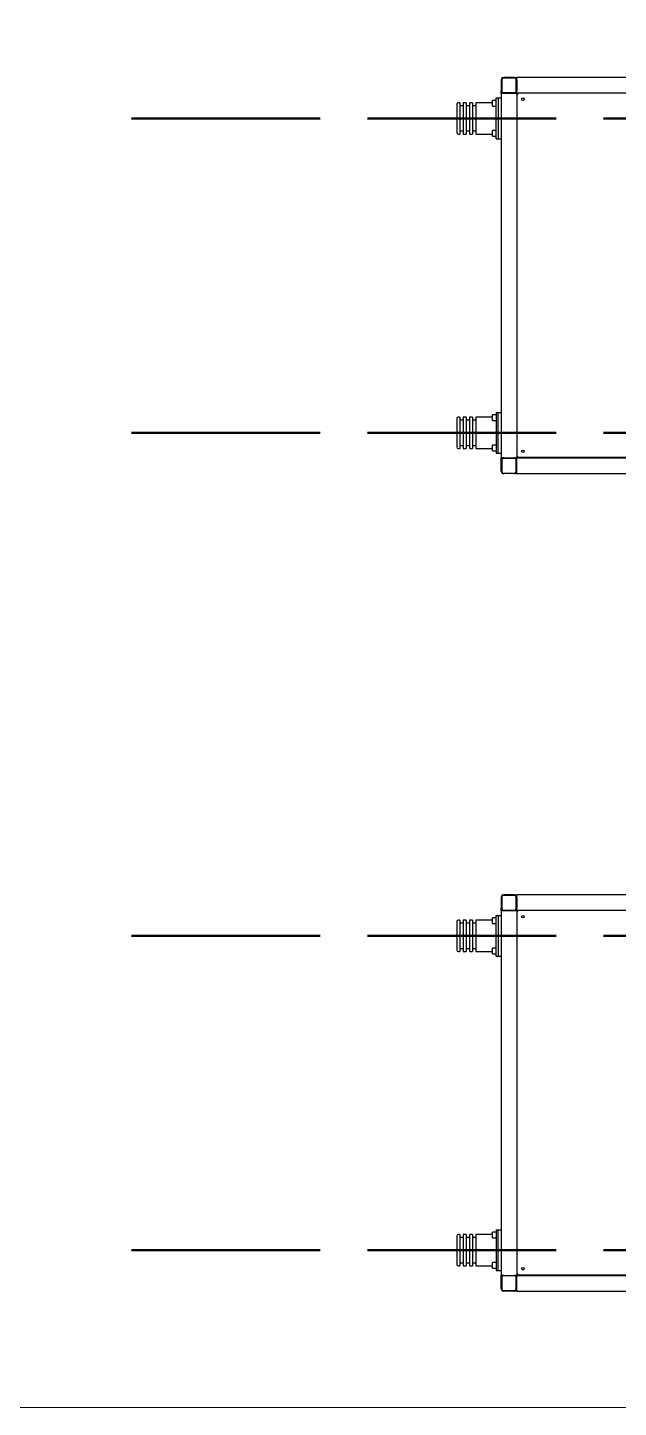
# Model space of a CAD drawing. Header units: millimetres. Extents: x 163705 to 1616509, y 81827 to 302547.
# Drawn here: x 571499 to 573377, y 143060 to 147448 of the extents above; entities that cross this region are included whole.
import ezdxf

# ---------------------------------------------------------------- set-up
doc = ezdxf.new("R2010")
doc.units = ezdxf.units.MM
doc.header["$LTSCALE"] = 10
doc.linetypes.add('ACAD_ISO02W100', pattern=[15, 12, -3])
doc.linetypes.add('CENTER2', pattern=[28.575, 19.05, -3.175, 3.175, -3.175])
for name, color, linetype, lineweight in [('1-中心线', 1, 'CENTER2', 0), ('1-护栏', 4, 'Continuous', 18), ('1-设备轮廓', 2, 'Continuous', 18)]:
    doc.layers.add(name, color=color, linetype=linetype, lineweight=lineweight)
doc.layers.add('1-隐线', color=8, linetype='Continuous')

# ---------------------------------------------------------------- blocks, each defined once
blk = doc.blocks.new('G$C3B61D3F5')
for p, q in [((211, 1325), (211.6, 1325)), ((211, 1322), (211, 1288)), ((216, 1328), (213, 1325)), ((213, 1325), (213, 1285)), ((214, 1328.2), (214, 1330)), ((214, 1330), (219, 1330)), ((256, 1328), (216, 1328)), ((253, 1330), (219, 1330)), ((253, 1330), (261, 1330)), ((259, 1325), (256, 1328)), ((259, 1285), (259, 1325)), ((260.4, 1325), (261, 1325)), ((921, 1330), (261, 1330)), ((261, 1322), (261, 1330)), ((261, 1322), (261, 1288)), ((211, 1280), (211, 1288)), ((211, 1280), (211, 120)), ((211, 1280), (219, 1280)), ((213, 1285), (216, 1282)), ((216, 1282), (256, 1282)), ((219, 1280), (253, 1280)), ((253, 1280), (261, 1280)), ((256, 1282), (259, 1285)), ((261, 1280), (261, 1288)), ((263.2, 1280), (261, 1280)), ((261, 1280), (261, 1277.8)), ((261, 1277.8), (261, 124.2)), ((261, 1277.8), (262.5, 1277.8)), ((263.2, 1280), (263.2, 1278.5)), ((906.8, 1280), (263.2, 1280)), ((70, 1245), (70, 1200)), ((80, 1250), (75, 1250)), ((80, 1250), (80, 1200)), ((90, 1240), (80, 1240)), ((100, 1250), (90, 1250)), ((90, 1250), (90, 1200)), ((100, 1250), (100, 1200)), ((110, 1240), (100, 1240)), ((120, 1250), (110, 1250)), ((110, 1250), (110, 1200)), ((120, 1250), (120, 1200)), ((130, 1240), (120, 1240)), ((183, 1250), (130, 1250)), ((130, 1250), (130, 1200)), ((183, 1245.5), (183, 1256.9)), ((183, 1239.1), (183, 1245.5)), ((195, 1257), (183.1, 1257)), ((183.1, 1239), (195, 1239)), ((195, 1135), (195, 1265)), ((195, 1265), (201, 1265)), ((201, 1265), (201, 1135)), ((201, 1265), (211, 1265)), ((70, 1200), (70, 1155)), ((80, 1200), (80, 1150)), ((90, 1200), (90, 1150)), ((100, 1200), (100, 1150)), ((110, 1200), (110, 1150)), ((120, 1200), (120, 1150)), ((130, 1200), (130, 1150)), ((75, 1150), (80, 1150)), ((80, 1160), (90, 1160)), ((90, 1150), (100, 1150)), ((100, 1160), (110, 1160)), ((110, 1150), (120, 1150)), ((120, 1160), (130, 1160)), ((130, 1150), (183, 1150)), ((183, 1150.9), (183, 1160.9)), ((183, 1143.1), (183, 1150.9)), ((195, 1161), (183.1, 1161)), ((183.1, 1143), (195, 1143)), ((195, 1135), (201, 1135)), ((201, 1135), (211, 1135)), ((195, 265), (195, 135)), ((195, 265), (201, 265)), ((201, 265), (211, 265)), ((201, 135), (201, 265)), ((70, 245), (70, 155)), ((80, 250), (75, 250)), ((80, 250), (80, 150)), ((90, 240), (80, 240)), ((100, 250), (90, 250)), ((90, 250), (90, 150)), ((100, 250), (100, 150)), ((110, 240), (100, 240)), ((120, 250), (110, 250)), ((110, 250), (110, 150)), ((120, 250), (120, 150)), ((130, 240), (120, 240)), ((183, 250), (130, 250)), ((130, 250), (130, 150)), ((183, 239.1), (183, 256.9)), ((195, 257), (183.1, 257)), ((183.1, 239), (195, 239)), ((75, 150), (80, 150)), ((80, 160), (90, 160)), ((90, 150), (100, 150)), ((100, 160), (110, 160)), ((110, 150), (120, 150)), ((120, 160), (130, 160)), ((130, 150), (183, 150)), ((183, 143.1), (183, 160.9)), ((195, 161), (183.1, 161)), ((183.1, 143), (195, 143)), ((195, 135), (201, 135)), ((201, 135), (211, 135)), ((211, 112), (211, 120)), ((219, 120), (211, 120)), ((211, 78), (211, 112)), ((216, 118), (213, 115)), ((213, 115), (213, 75)), ((256, 118), (216, 118)), ((219, 120), (253, 120)), ((261, 120), (253, 120)), ((259, 115), (256, 118)), ((259, 75), (259, 115)), ((261, 124.2), (262.5, 124.2)), ((261, 124.2), (261, 120)), ((261, 120), (921, 120)), ((261, 112), (261, 120)), ((261, 78), (261, 112)), ((263.2, 122), (263.2, 123.5)), ((263.2, 122), (629, 122)), ((291, 120), (291, 122)), ((211.6, 75), (211, 75)), ((213, 75), (216, 72)), ((214, 71.8), (214, 70)), ((219, 70), (214, 70)), ((216, 72), (256, 72)), ((253, 70), (219, 70)), ((261, 70), (253, 70)), ((256, 72), (259, 75)), ((261, 75), (260.4, 75)), ((261, 70), (261, 78)), ((261, 70), (921, 70))]:
    blk.add_line(p, q)
for centre in [(280, 1261), (280, 141)]:
    blk.add_circle(centre, 4)
for centre, radius, start, end in [((219, 1322), 8, 90, 180), ((253, 1322), 8, 0, 90), ((219, 1288), 8, 180, 270), ((253, 1288), 8, 270, 0), ((75, 1245), 5, 90, 180), ((183.1, 1256.9), 0.1, 90, 180), ((183.1, 1239.1), 0.1, 180, 270), ((75, 1155), 5, 180, 270), ((183.1, 1160.9), 0.1, 90, 180), ((183.1, 1143.1), 0.1, 180, 270), ((75, 245), 5, 90, 180), ((183.1, 256.9), 0.1, 90, 180), ((183.1, 239.1), 0.1, 180, 270), ((75, 155), 5, 180, 270), ((183.1, 160.9), 0.1, 90, 180), ((183.1, 143.1), 0.1, 180, 270), ((219, 112), 8, 90, 180), ((253, 112), 8, 0, 90), ((219, 78), 8, 180, 270), ((253, 78), 8, 270, 0)]:
    blk.add_arc(centre, radius, start, end)
for points in [[(261, 1277.8), (261, 1277.8), (261.1, 1277.7), (261.7, 1277.6), (262.5, 1277.6), (263.2, 1277.5), (263.5, 1277.5)], [(262.5, 1277.8), (262.5, 1277.8), (262.5, 1277.7), (262.8, 1277.6), (263.1, 1277.6), (263.4, 1277.5), (263.5, 1277.5)], [(263.5, 1277.5), (263.5, 1277.8), (263.4, 1278.5), (263.4, 1279.3), (263.3, 1279.9), (263.2, 1280), (263.2, 1280)], [(263.5, 1277.5), (263.5, 1277.6), (263.4, 1277.9), (263.4, 1278.2), (263.3, 1278.5), (263.2, 1278.5), (263.2, 1278.5)], [(263.5, 124.5), (263.2, 124.5), (262.5, 124.4), (261.7, 124.4), (261.1, 124.3), (261, 124.2), (261, 124.2)], [(263.5, 124.5), (263.4, 124.5), (263.1, 124.4), (262.8, 124.4), (262.5, 124.3), (262.5, 124.2), (262.5, 124.2)], [(263.2, 122), (263.2, 122), (263.3, 122.1), (263.4, 122.7), (263.4, 123.5), (263.5, 124.2), (263.5, 124.5)], [(263.2, 123.5), (263.2, 123.5), (263.3, 123.5), (263.4, 123.8), (263.4, 124.1), (263.5, 124.4), (263.5, 124.5)]]:
    blk.add_open_spline(points, degree=3)
at = {"layer": '1-中心线'}
for p, q in [((265, 1200), (0, 1200)), ((265, 200), (0, 200))]:
    blk.add_line(p, q, dxfattribs=at)

msp = doc.modelspace()

# ---------------------------------------------------------------- linework, layer by layer
at = {"layer": '1-中心线'}
msp.add_line((553688.441, 143059.632), (632314.867, 143059.632), dxfattribs=at)
at = {"layer": '1-护栏'}
msp.add_lwpolyline([(570504.592, 143059.632), (587768.407, 143059.632), (587768.407, 150259.632), (570504.592, 150259.632)], close=True, dxfattribs=at)
at = {"layer": '1-设备轮廓', "color": 5, "linetype": 'ACAD_ISO02W100', "lineweight": 50, "ltscale": 5}
for p, q in [((587429.603, 147159.62), (571829.602, 147159.62)), ((587429.603, 146159.632), (571829.602, 146159.632)), ((587429.603, 144559.62), (571829.602, 144559.62)), ((587429.603, 143559.632), (571829.602, 143559.632))]:
    msp.add_line(p, q, dxfattribs=at)

# ---------------------------------------------------------------- block references
at = {"layer": '1-隐线'}
for p in [(572793.592, 145959.643), (572793.592, 143359.643)]:
    msp.add_blockref('G$C3B61D3F5', p, dxfattribs=at)

doc.saveas('drawing.dxf')
